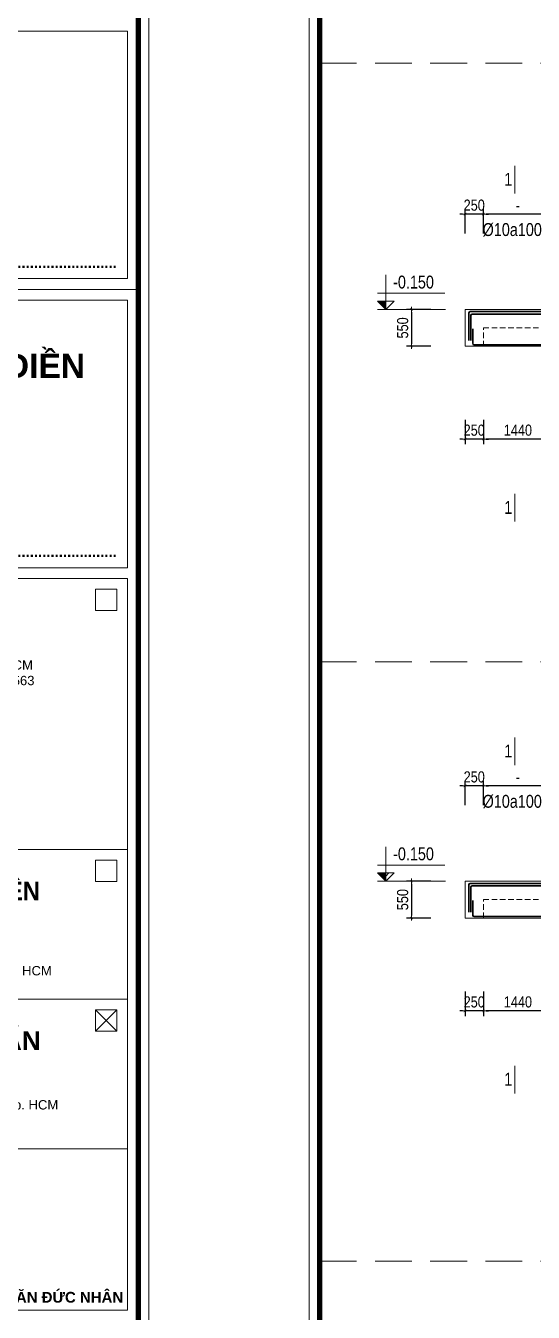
# Model space of a CAD drawing. Header units: millimetres. Extents: x 397144 to 10081729, y 99180 to 1327802.
# Drawn here: x 4964767 to 4971664, y 696256 to 713723 of the extents above; entities that cross this region are included whole.
import ezdxf
from ezdxf.enums import TextEntityAlignment as Align

# ---------------------------------------------------------------- set-up
doc = ezdxf.new("R2010")
doc.units = ezdxf.units.MM
doc.header["$PDSIZE"] = -10
doc.linetypes.add('HIDDEN', pattern=[0.375, 0.25, -0.125])
doc.layers.get('0').update_dxf_attribs({"linetype": 'CONTINUOUS'})
doc.layers.get('Defpoints').update_dxf_attribs({"color": 12, "linetype": 'CONTINUOUS'})
for name, color, linetype, lineweight in [('kata_dim', 8, 'CONTINUOUS', 13), ('kata_net khuat', 9, 'HIDDEN', 5), ('kata_net manh', 8, 'CONTINUOUS', 5), ('kata_net thay', 4, 'CONTINUOUS', 20), ('kata_text', 7, 'CONTINUOUS', 20), ('kata_thep chu', 1, 'CONTINUOUS', 35)]:
    doc.layers.add(name, color=color, linetype=linetype, lineweight=lineweight)
doc.styles.add('CHG_XX_Khung ten$0$A1 BORDER$0$ARIAL', font='arial.ttf')
doc.styles.add('CHG_XX_Khung ten$0$A1 BORDER$0$Arial - Bold', font='arialbd.ttf', dxfattribs={"height": 2.5})
doc.styles.add('CHG_XX_Khung ten$0$A1 BORDER$0$Title Block DD$0$Arial - Bold', font='arialbd.ttf', dxfattribs={"height": 2.5})
doc.styles.add('CHG_XX_Khung ten$0$Arial - Bold', font='arialbd.ttf')
doc.styles.add('kata_text', font='arial.ttf', dxfattribs={"width": 0.8})
doc.styles.add('Star-HelCon', font='VHELVCN_0.TTF')
doc.dimstyles.new('kata_dim_70', dxfattribs={"dimscale": 70, "dimtxt": 2.15, "dimasz": 0.5, "dimexe": 1, "dimexo": 2, "dimtad": 1, "dimdec": 0, "dimrnd": 5, "dimzin": 0, "dimdsep": 46, "dimtxsty": 'Star-HelCon', "dimblk": 'kata_block_ArchTick', "dimcen": 0.09, "dimdle": 1.2, "dimclrd": 8, "dimclre": 8, "dimclrt": 3, "dimadec": 0, "dimazin": 0, "dimtfac": 1, "dimtdec": 0, "dimtix": 1, "dimtmove": 2, "dimatfit": 3, "dimfxl": 3.75, "dimfxlon": 1, "dimtolj": 1, "dimtzin": 0, "dimarcsym": 0})

# ---------------------------------------------------------------- blocks, each defined once
blk = doc.blocks.new('CHG_XX_Khung ten')
for p, q in [((687, 422.6941550426483), (824, 422.6941550426483)), ((816, 283.930568750825), (820, 287.930568750825)), ((820, 283.930568750825), (816, 287.930568750825))]:
    blk.add_line(p, q)
for points in [[(15, 578.9999998350979), (826, 578.9999998350979), (826, 14.99999983509792), (15, 14.99999983509792)], [(816, 362.6183606186474), (820, 362.6183606186474), (820, 366.6183606186474), (816, 366.6183606186474)], [(816, 311.9305687508249), (820, 311.9305687508249), (820, 315.9305687508249), (816, 315.9305687508249)], [(816, 283.930568750825), (820, 283.930568750825), (820, 287.930568750825), (816, 287.930568750825)]]:
    blk.add_lwpolyline(points, close=True)
at = {"color": 4, "linetype": 'Continuous', "const_width": 1}
blk.add_lwpolyline([(17.00000000000006, 576.9999998350979), (824.0000000000001, 576.9999998350979), (824, 16.99999983509827), (16.99999999999994, 16.99999983509838)], close=True, dxfattribs=at)
at = {"linetype": 'Continuous'}
for points in [[(689, 470.9999998350979), (822, 470.9999998350979), (822, 424.6941550426483), (689, 424.6941550426483)], [(689, 368.6183606186474), (822, 368.6183606186474), (822, 317.9305687508249), (689, 317.9305687508249)], [(689, 317.9305687508249), (822, 317.9305687508249), (822, 289.9305687508249), (689, 289.9305687508249)], [(689, 289.930568750825), (822, 289.930568750825), (822, 261.930568750825), (689, 261.930568750825)]]:
    blk.add_lwpolyline(points, close=True, dxfattribs=at)
at = {"color": 9, "linetype": 'Continuous'}
blk.add_lwpolyline([(689, 261.930568750825), (822, 261.930568750825), (822, 231.7271664810015), (689.0000000000001, 231.7271664810015)], close=True, dxfattribs=at)
for s, height, style, p in [('.....................................................', 2, 'CHG_XX_Khung ten$0$A1 BORDER$0$Title Block DD$0$Arial - Bold', (820, 427.6941550426483)), ('.....................................................', 2, 'CHG_XX_Khung ten$0$A1 BORDER$0$Title Block DD$0$Arial - Bold', (820, 373.6183606186472)), ('LÊ VĂN ĐỨC NHÂN', 2.007284999999998, 'CHG_XX_Khung ten$0$Arial - Bold', (821.1949468919051, 234.1695931727055))]:
    blk.add_text(s, height=height, dxfattribs=dict(style=style)).set_placement(p, align=Align.MIDDLE_RIGHT)
at = {"ltscale": 10}
for s, insert, char_height, width, attachment_point, style in [('Địa chỉ: 37 Trần Ngọc Diện, P.Thảo Điền, Quận 2, Tp. HCM\\PTel: (84.8) 35 191 561 – 35 191 562, Fax: (84.8) 35 191 563\\PEmail: hcmc@htt-group.com', (739.4930426681599, 345.2047953532474), 1.75, 83.00099415756084, 7, 'CHG_XX_Khung ten$0$A1 BORDER$0$ARIAL'), ('{\\W0.9;CÔNG TY TNHH TVTK CƠ ĐIỆN \\PĐỒNG TÂM}', (739.4930426681594, 311.9305687508249), 3.5, 76.24800006330926, 1, 'CHG_XX_Khung ten$0$A1 BORDER$0$Arial - Bold'), ('\\pt8.75;Địa chỉ: 168 Xô Viết Nghệ Tĩnh, P.21, Q. Bình Thạnh, Tp. HCM \\P\\ptz;Tel: (084.28) 3898 0958', (739.4930426681599, 290.9305687508249), 1.75, 83.00099415756084, 7, 'CHG_XX_Khung ten$0$A1 BORDER$0$ARIAL'), ('CÔNG TY CỔ PHẦN TƯ VẤN \\PXÂY DỰNG NGÔI SAO', (739.4930426681603, 283.9305687508249), 3.5, 76.24800006330926, 1, 'CHG_XX_Khung ten$0$A1 BORDER$0$Arial - Bold'), ('Địa chỉ: 34 Hoàng Quốc Việt, Phường 4, Q. Tân Bình,  Tp. HCM\\PTel: +08-39163980 - Fax : +08-39163980 \\PEmail:  ctyngoisao@gmail.com', (739.4930426681599, 262.9305687508249), 1.75, 83.00099415756084, 7, 'CHG_XX_Khung ten$0$A1 BORDER$0$ARIAL')]:
    blk.add_mtext(s, dxfattribs=dict(at, insert=insert, char_height=char_height, width=width, attachment_point=attachment_point, style=style))
at = {"ltscale": 10, "insert": (755.9115484413217, 410.6351460488844), "char_height": 4.5, "width": 121.2928551286255, "attachment_point": 2, "style": 'CHG_XX_Khung ten$0$A1 BORDER$0$Title Block DD$0$Arial - Bold', "bg_fill": 2}
blk.add_mtext('CÔNG TY CỔ PHẦN THIÊN PHÚC ĐIỀN', dxfattribs=at)
at = {"linetype": 'Continuous'}
blk.add_lwpolyline([(689, 420.6941550426483), (822, 420.6941550426483), (822, 370.6183606186472), (689, 370.6183606186472)], close=True, dxfattribs=at)
blk = doc.blocks.new('kata_block_ArchTick')
at = {"color": 8}
blk.add_line((1, 0), (-1, 0), dxfattribs=at)
at = {"color": 8, "const_width": 0.15}
blk.add_lwpolyline([(-0.5, -0.5), (0.5, 0.5)], dxfattribs=at)
blk = doc.blocks.new('*D569')
at = {"layer": 'Defpoints', "color": 0, "transparency": 16777216}
for p in [(4970990.058463236, 709870.6813463105), (4970010.058463277, 709370.6813463105), (4970990.058463236, 709370.6813463105)]:
    blk.add_point(p, dxfattribs=at)
at = {"layer": 'kata_dim', "color": 8, "lineweight": -2, "transparency": 16777216}
for p, q in [((4970272.558463277, 709870.6813463105), (4969940.058463277, 709870.6813463105)), ((4970010.058463277, 709835.6813463105), (4970010.058463277, 709405.6813463105)), ((4970272.558463277, 709370.6813463105), (4969940.058463277, 709370.6813463105))]:
    blk.add_line(p, q, dxfattribs=at)
at = {"layer": 'kata_dim', "color": 8, "lineweight": -2, "transparency": 16777216, "xscale": 35, "yscale": 35, "zscale": 35}
for p, rotation in [((4970010.058463277, 709870.6813463105), 90), ((4970010.058463277, 709370.6813463105), 270)]:
    blk.add_blockref('kata_block_ArchTick', p, dxfattribs=dict(at, rotation=rotation))
at = {"layer": 'kata_dim', "color": 3, "transparency": 16777216, "insert": (4969889.453129943, 709620.681346309), "char_height": 150.5, "attachment_point": 5, "rotation": 90, "style": 'Star-HelCon'}
blk.add_mtext('\\A1;550', dxfattribs=at)
blk = doc.blocks.new('kata_block_CT')
blk.add_hatch(color=256).paths.add_polyline_path([(0, 1.596954857557648), (-1.612010908633238, 1.596954857557648), (0, 0)])
at = {"ltscale": 50}
h = blk.add_hatch(dxfattribs=at)
h.set_pattern_fill('ANSI31', color=8, scale=1.406250541793835, style=0)
h.set_pattern_definition([(45.00000000000001, (0, 5.456968210637569e-12), (-3.157122508925224, 3.157122508925225), [])])
h.paths.add_polyline_path([(0, 1.596954857557648), (0, 0), (1.612010908924276, 1.596954857557648)])
at = {"color": 8, "ltscale": 50}
for p, q in [((-1.592704896858777, 3.140833880479477), (11.46947077315417, 3.140833880479477)), ((11.56125648126181, 5.456968210637569e-12), (-1.63869572513795, 5.456968210637569e-12))]:
    blk.add_line(p, q, dxfattribs=at)
for points in [[(0, 6.69495074864426), (0, 0)], [(0, 0), (-1.612010908633238, 1.596954857557648), (0, 1.596954857557648)], [(0, 0), (1.612010908924276, 1.596954857557648), (0, 1.596954857557648)]]:
    blk.add_lwpolyline(points, dxfattribs=at)
at = {"color": 3, "style": 'kata_text', "width": 0.8}
blk.add_attdef('CT', (1.409564409346785, 4.068271311703938), '', height=2.5, dxfattribs=at)
blk = doc.blocks.new('*D576')
at = {"layer": 'Defpoints', "color": 0, "ltscale": 0.8, "transparency": 16777216}
for p in [(4970986.20543409, 711165.6813463103), (4971923.143675355, 709870.6813463103), (4970986.20543409, 709620.6813463103)]:
    blk.add_point(p, dxfattribs=at)
at = {"layer": 'kata_net thay', "color": 8, "lineweight": -2, "ltscale": 0.8, "transparency": 16777216}
for p, q in [((4970986.20543409, 710903.1813463103), (4970986.20543409, 711235.6813463103)), ((4971888.143675355, 711165.6813463103), (4971021.20543409, 711165.6813463103)), ((4971923.143675355, 710903.1813463103), (4971923.143675355, 711235.6813463103))]:
    blk.add_line(p, q, dxfattribs=at)
at = {"layer": 'kata_net thay', "color": 8, "lineweight": -2, "ltscale": 0.8, "transparency": 16777216, "xscale": 35, "yscale": 35, "zscale": 35, "rotation": 180}
blk.add_blockref('kata_block_ArchTick', (4970986.20543409, 711165.6813463103), dxfattribs=at)
at = {"layer": 'kata_net thay', "color": 8, "lineweight": -2, "ltscale": 0.8, "transparency": 16777216, "xscale": 35, "yscale": 35, "zscale": 35}
blk.add_blockref('kata_block_ArchTick', (4971923.143675355, 711165.6813463103), dxfattribs=at)
at = {"layer": 'kata_net thay', "color": 3, "ltscale": 0.8, "transparency": 16777216, "insert": (4971454.674554722, 711284.6813463103), "char_height": 150.5, "attachment_point": 5, "style": 'Star-HelCon'}
blk.add_mtext('\\A1;-', dxfattribs=at)
blk = doc.blocks.new('*D581')
at = {"layer": 'Defpoints', "color": 0, "ltscale": 0.8, "transparency": 16777216}
for p in [(4970736.20543409, 711165.6813463103), (4970736.20543409, 709870.6813463103), (4970986.20543409, 709620.6813463103)]:
    blk.add_point(p, dxfattribs=at)
at = {"layer": 'kata_net thay', "color": 8, "lineweight": -2, "ltscale": 0.8, "transparency": 16777216}
for p, q in [((4970701.20543409, 711165.6813463103), (4970666.20543409, 711165.6813463103)), ((4970736.20543409, 710903.1813463103), (4970736.20543409, 711235.6813463103)), ((4970986.20543409, 711165.6813463103), (4970736.20543409, 711165.6813463103)), ((4970986.20543409, 710903.1813463103), (4970986.20543409, 711235.6813463103)), ((4971021.20543409, 711165.6813463103), (4971056.20543409, 711165.6813463103))]:
    blk.add_line(p, q, dxfattribs=at)
at = {"layer": 'kata_net thay', "color": 8, "lineweight": -2, "ltscale": 0.8, "transparency": 16777216, "xscale": 35, "yscale": 35, "zscale": 35}
blk.add_blockref('kata_block_ArchTick', (4970736.20543409, 711165.6813463103), dxfattribs=at)
at = {"layer": 'kata_net thay', "color": 8, "lineweight": -2, "ltscale": 0.8, "transparency": 16777216, "xscale": 35, "yscale": 35, "zscale": 35, "rotation": 180}
blk.add_blockref('kata_block_ArchTick', (4970986.20543409, 711165.6813463103), dxfattribs=at)
at = {"layer": 'kata_net thay', "color": 3, "ltscale": 0.8, "transparency": 16777216, "insert": (4970861.20543409, 711286.2866796437), "char_height": 150.5, "attachment_point": 5, "style": 'Star-HelCon'}
blk.add_mtext('\\A1;250', dxfattribs=at)
blk = doc.blocks.new('*D582')
at = {"layer": 'Defpoints', "color": 0, "ltscale": 0.8, "transparency": 16777216}
for p in [(4970986.20543409, 709370.6813463103), (4971923.143675355, 709370.6813463103), (4970986.20543409, 708110.6813463103)]:
    blk.add_point(p, dxfattribs=at)
at = {"layer": 'kata_net thay', "color": 8, "lineweight": -2, "ltscale": 0.8, "transparency": 16777216}
for p, q in [((4970986.20543409, 708373.1813463103), (4970986.20543409, 708040.6813463103)), ((4971923.143675355, 708373.1813463103), (4971923.143675355, 708040.6813463103)), ((4971888.143675355, 708110.6813463103), (4971021.20543409, 708110.6813463103))]:
    blk.add_line(p, q, dxfattribs=at)
at = {"layer": 'kata_net thay', "color": 8, "lineweight": -2, "ltscale": 0.8, "transparency": 16777216, "xscale": 35, "yscale": 35, "zscale": 35, "rotation": 180}
blk.add_blockref('kata_block_ArchTick', (4970986.20543409, 708110.6813463103), dxfattribs=at)
at = {"layer": 'kata_net thay', "color": 8, "lineweight": -2, "ltscale": 0.8, "transparency": 16777216, "xscale": 35, "yscale": 35, "zscale": 35}
blk.add_blockref('kata_block_ArchTick', (4971923.143675355, 708110.6813463103), dxfattribs=at)
at = {"layer": 'kata_net thay', "color": 3, "ltscale": 0.8, "transparency": 16777216, "insert": (4971454.674554722, 708231.2866796437), "char_height": 150.5, "attachment_point": 5, "style": 'Star-HelCon'}
blk.add_mtext('\\A1;1440', dxfattribs=at)
blk = doc.blocks.new('*D583')
at = {"layer": 'Defpoints', "color": 0, "ltscale": 0.8, "transparency": 16777216}
for p in [(4970736.20543409, 709370.6813463103), (4970986.20543409, 709370.6813463103), (4970736.20543409, 708110.6813463103)]:
    blk.add_point(p, dxfattribs=at)
at = {"layer": 'kata_net thay', "color": 8, "lineweight": -2, "ltscale": 0.8, "transparency": 16777216}
for p, q in [((4970736.20543409, 708373.1813463103), (4970736.20543409, 708040.6813463103)), ((4970986.20543409, 708373.1813463103), (4970986.20543409, 708040.6813463103)), ((4970701.20543409, 708110.6813463103), (4970666.20543409, 708110.6813463103)), ((4970986.20543409, 708110.6813463103), (4970736.20543409, 708110.6813463103)), ((4971021.20543409, 708110.6813463103), (4971056.20543409, 708110.6813463103))]:
    blk.add_line(p, q, dxfattribs=at)
at = {"layer": 'kata_net thay', "color": 8, "lineweight": -2, "ltscale": 0.8, "transparency": 16777216, "xscale": 35, "yscale": 35, "zscale": 35}
blk.add_blockref('kata_block_ArchTick', (4970736.20543409, 708110.6813463103), dxfattribs=at)
at = {"layer": 'kata_net thay', "color": 8, "lineweight": -2, "ltscale": 0.8, "transparency": 16777216, "xscale": 35, "yscale": 35, "zscale": 35, "rotation": 180}
blk.add_blockref('kata_block_ArchTick', (4970986.20543409, 708110.6813463103), dxfattribs=at)
at = {"layer": 'kata_net thay', "color": 3, "ltscale": 0.8, "transparency": 16777216, "insert": (4970861.20543409, 708231.2866796437), "char_height": 150.5, "attachment_point": 5, "style": 'Star-HelCon'}
blk.add_mtext('\\A1;250', dxfattribs=at)
blk = doc.blocks.new('kata_block_SECBAL')
at = {"color": 0, "linetype": 'ByBlock', "lineweight": -2}
blk.add_line((9.278846846427768e-07, 4.357142857143117), (0, -1), dxfattribs=at)
at = {"color": 0, "linetype": 'ByBlock', "lineweight": -2, "style": 'kata_text', "width": 0.8}
blk.add_attdef('DETAIL', text='', height=2.5, dxfattribs=at).set_placement((-0.4999587343882013, 1.749873724336794), align=Align.MIDDLE_RIGHT)
blk = doc.blocks.new('*U15')
at = {"color": 0, "linetype": 'ByBlock', "lineweight": -2}
blk.add_line((9.278846826760661e-07, -1), (1.966710793847991e-15, 4.357142857143117), dxfattribs=at)
at = {"color": 0, "linetype": 'ByBlock', "lineweight": -2, "style": 'kata_text', "width": 0.8}
blk.add_attdef('DETAIL', text='', height=2.5, dxfattribs=at).set_placement((-0.4999587343882013, 1.749873724336794), align=Align.MIDDLE_RIGHT)
blk = doc.blocks.new('*U14')
blk.add_circle((2.5, 0), 2.5)
at = {"layer": 'kata_text', "color": 3, "style": 'kata_text', "width": 0.8}
blk.add_attdef('DKKC2', text='', height=2.5, dxfattribs=at).set_placement((-0.85, -1.249999999999998), align=Align.RIGHT)
at = {"layer": 'kata_text', "color": 7, "style": 'kata_text', "width": 0.8}
blk.add_attdef('SH3', text='', height=2.5, dxfattribs=at).set_placement((2.5, 0), align=Align.MIDDLE)
blk = doc.blocks.new('*D600')
at = {"layer": 'Defpoints', "color": 0, "transparency": 16777216}
for p in [(4970990.058463236, 702108.0163348082), (4970010.058463281, 701608.0163348082), (4970990.058463236, 701608.0163348082)]:
    blk.add_point(p, dxfattribs=at)
at = {"layer": 'kata_dim', "color": 8, "lineweight": -2, "transparency": 16777216}
for p, q in [((4970272.558463281, 702108.0163348082), (4969940.058463281, 702108.0163348082)), ((4970010.058463281, 702073.0163348082), (4970010.058463281, 701643.0163348082)), ((4970272.558463281, 701608.0163348082), (4969940.058463281, 701608.0163348082))]:
    blk.add_line(p, q, dxfattribs=at)
at = {"layer": 'kata_dim', "color": 8, "lineweight": -2, "transparency": 16777216, "xscale": 35, "yscale": 35, "zscale": 35}
for p, rotation in [((4970010.058463281, 702108.0163348082), 90), ((4970010.058463281, 701608.0163348082), 270)]:
    blk.add_blockref('kata_block_ArchTick', p, dxfattribs=dict(at, rotation=rotation))
at = {"layer": 'kata_dim', "color": 3, "transparency": 16777216, "insert": (4969889.453129947, 701858.0163348067), "char_height": 150.5, "attachment_point": 5, "rotation": 90, "style": 'Star-HelCon'}
blk.add_mtext('\\A1;550', dxfattribs=at)
blk = doc.blocks.new('*D607')
at = {"layer": 'Defpoints', "color": 0, "ltscale": 0.8, "transparency": 16777216}
for p in [(4970986.20543409, 703403.016334808), (4971923.143675355, 702108.016334808), (4970986.20543409, 701858.016334808)]:
    blk.add_point(p, dxfattribs=at)
at = {"layer": 'kata_net thay', "color": 8, "lineweight": -2, "ltscale": 0.8, "transparency": 16777216}
for p, q in [((4970986.20543409, 703140.516334808), (4970986.20543409, 703473.016334808)), ((4971923.143675355, 703140.516334808), (4971923.143675355, 703473.016334808)), ((4971888.143675355, 703403.016334808), (4971021.20543409, 703403.016334808))]:
    blk.add_line(p, q, dxfattribs=at)
at = {"layer": 'kata_net thay', "color": 8, "lineweight": -2, "ltscale": 0.8, "transparency": 16777216, "xscale": 35, "yscale": 35, "zscale": 35, "rotation": 180}
blk.add_blockref('kata_block_ArchTick', (4970986.20543409, 703403.016334808), dxfattribs=at)
at = {"layer": 'kata_net thay', "color": 8, "lineweight": -2, "ltscale": 0.8, "transparency": 16777216, "xscale": 35, "yscale": 35, "zscale": 35}
blk.add_blockref('kata_block_ArchTick', (4971923.143675355, 703403.016334808), dxfattribs=at)
at = {"layer": 'kata_net thay', "color": 3, "ltscale": 0.8, "transparency": 16777216, "insert": (4971454.674554722, 703522.016334808), "char_height": 150.5, "attachment_point": 5, "style": 'Star-HelCon'}
blk.add_mtext('\\A1;-', dxfattribs=at)
blk = doc.blocks.new('*D616')
at = {"layer": 'Defpoints', "color": 0, "ltscale": 0.8, "transparency": 16777216}
for p in [(4970736.20543409, 703403.016334808), (4970736.20543409, 702108.016334808), (4970986.20543409, 701858.016334808)]:
    blk.add_point(p, dxfattribs=at)
at = {"layer": 'kata_net thay', "color": 8, "lineweight": -2, "ltscale": 0.8, "transparency": 16777216}
for p, q in [((4970736.20543409, 703140.516334808), (4970736.20543409, 703473.016334808)), ((4970986.20543409, 703140.516334808), (4970986.20543409, 703473.016334808)), ((4970701.20543409, 703403.016334808), (4970666.20543409, 703403.016334808)), ((4970986.20543409, 703403.016334808), (4970736.20543409, 703403.016334808)), ((4971021.20543409, 703403.016334808), (4971056.20543409, 703403.016334808))]:
    blk.add_line(p, q, dxfattribs=at)
at = {"layer": 'kata_net thay', "color": 8, "lineweight": -2, "ltscale": 0.8, "transparency": 16777216, "xscale": 35, "yscale": 35, "zscale": 35}
blk.add_blockref('kata_block_ArchTick', (4970736.20543409, 703403.016334808), dxfattribs=at)
at = {"layer": 'kata_net thay', "color": 8, "lineweight": -2, "ltscale": 0.8, "transparency": 16777216, "xscale": 35, "yscale": 35, "zscale": 35, "rotation": 180}
blk.add_blockref('kata_block_ArchTick', (4970986.20543409, 703403.016334808), dxfattribs=at)
at = {"layer": 'kata_net thay', "color": 3, "ltscale": 0.8, "transparency": 16777216, "insert": (4970861.20543409, 703523.6216681413), "char_height": 150.5, "attachment_point": 5, "style": 'Star-HelCon'}
blk.add_mtext('\\A1;250', dxfattribs=at)
blk = doc.blocks.new('*D617')
at = {"layer": 'Defpoints', "color": 0, "ltscale": 0.8, "transparency": 16777216}
for p in [(4970986.20543409, 701608.016334808), (4971923.143675355, 701608.016334808), (4970986.20543409, 700348.016334808)]:
    blk.add_point(p, dxfattribs=at)
at = {"layer": 'kata_net thay', "color": 8, "lineweight": -2, "ltscale": 0.8, "transparency": 16777216}
for p, q in [((4970986.20543409, 700610.516334808), (4970986.20543409, 700278.016334808)), ((4971923.143675355, 700610.516334808), (4971923.143675355, 700278.016334808)), ((4971888.143675355, 700348.016334808), (4971021.20543409, 700348.016334808))]:
    blk.add_line(p, q, dxfattribs=at)
at = {"layer": 'kata_net thay', "color": 8, "lineweight": -2, "ltscale": 0.8, "transparency": 16777216, "xscale": 35, "yscale": 35, "zscale": 35, "rotation": 180}
blk.add_blockref('kata_block_ArchTick', (4970986.20543409, 700348.016334808), dxfattribs=at)
at = {"layer": 'kata_net thay', "color": 8, "lineweight": -2, "ltscale": 0.8, "transparency": 16777216, "xscale": 35, "yscale": 35, "zscale": 35}
blk.add_blockref('kata_block_ArchTick', (4971923.143675355, 700348.016334808), dxfattribs=at)
at = {"layer": 'kata_net thay', "color": 3, "ltscale": 0.8, "transparency": 16777216, "insert": (4971454.674554722, 700468.6216681413), "char_height": 150.5, "attachment_point": 5, "style": 'Star-HelCon'}
blk.add_mtext('\\A1;1440', dxfattribs=at)
blk = doc.blocks.new('*D618')
at = {"layer": 'Defpoints', "color": 0, "ltscale": 0.8, "transparency": 16777216}
for p in [(4970736.20543409, 701608.016334808), (4970986.20543409, 701608.016334808), (4970736.20543409, 700348.016334808)]:
    blk.add_point(p, dxfattribs=at)
at = {"layer": 'kata_net thay', "color": 8, "lineweight": -2, "ltscale": 0.8, "transparency": 16777216}
for p, q in [((4970736.20543409, 700610.516334808), (4970736.20543409, 700278.016334808)), ((4970986.20543409, 700610.516334808), (4970986.20543409, 700278.016334808)), ((4970701.20543409, 700348.016334808), (4970666.20543409, 700348.016334808)), ((4970986.20543409, 700348.016334808), (4970736.20543409, 700348.016334808)), ((4971021.20543409, 700348.016334808), (4971056.20543409, 700348.016334808))]:
    blk.add_line(p, q, dxfattribs=at)
at = {"layer": 'kata_net thay', "color": 8, "lineweight": -2, "ltscale": 0.8, "transparency": 16777216, "xscale": 35, "yscale": 35, "zscale": 35}
blk.add_blockref('kata_block_ArchTick', (4970736.20543409, 700348.016334808), dxfattribs=at)
at = {"layer": 'kata_net thay', "color": 8, "lineweight": -2, "ltscale": 0.8, "transparency": 16777216, "xscale": 35, "yscale": 35, "zscale": 35, "rotation": 180}
blk.add_blockref('kata_block_ArchTick', (4970986.20543409, 700348.016334808), dxfattribs=at)
at = {"layer": 'kata_net thay', "color": 3, "ltscale": 0.8, "transparency": 16777216, "insert": (4970861.20543409, 700468.6216681413), "char_height": 150.5, "attachment_point": 5, "style": 'Star-HelCon'}
blk.add_mtext('\\A1;250', dxfattribs=at)

msp = doc.modelspace()

# ---------------------------------------------------------------- block references
at = {"layer": 'kata_net thay', "xscale": 72.589395827735, "yscale": 72.589395827735, "zscale": 72.589395827735}
msp.add_blockref('CHG_XX_Khung ten', (4906481.368317187, 679461.1649979055), dxfattribs=at)

# ---------------------------------------------------------------- next in the draw order: block references
msp.add_blockref('CHG_XX_Khung ten', (4967529.050191372, 679461.1649979055), dxfattribs=at)

# ---------------------------------------------------------------- next in the draw order: linework, layer by layer
at = {"layer": 'kata_net khuat', "ltscale": 2000}
for p, q in [((4968763.069920443, 713215.234045832), (5017397.965125025, 713215.2340458321)), ((4968763.069920443, 705085.2217131257), (5017397.965125025, 705085.2217131258)), ((4968763.069920443, 696949.9618925697), (5017397.965125025, 696949.9618925698))]:
    msp.add_line(p, q, dxfattribs=at)
at = {"layer": 'kata_net khuat', "ltscale": 300}
for points in [[(4970736.20543409, 709620.6813463103), (4970736.20543409, 709370.6813463103), (4970986.20543409, 709370.6813463103), (4970986.20543409, 709620.6813463103), (4982023.143670104, 709620.6813463103), (4982023.143670104, 709370.6813463103)], [(4970736.20543409, 701858.016334808), (4970736.20543409, 701608.016334808), (4970986.20543409, 701608.016334808), (4970986.20543409, 701858.016334808), (4982473.143670104, 701858.016334808), (4982473.143670104, 701608.016334808)]]:
    msp.add_lwpolyline(points, dxfattribs=at)
at = {"layer": 'kata_net thay'}
for points in [[(4971923.143675355, 709370.6813463103), (4970736.20543409, 709370.6813463103), (4970736.20543409, 709870.6813463103), (4971923.143675355, 709870.6813463103)], [(4971923.143675355, 701608.016334808), (4970736.20543409, 701608.016334808), (4970736.20543409, 702108.016334808), (4971923.143675355, 702108.016334808)]]:
    msp.add_lwpolyline(points, dxfattribs=at)
at = {"layer": 'kata_thep chu'}
for p, q in [((4970786.20543409, 709451.4627772439), (4970786.20543409, 709821.6813463103)), ((4970806.20543409, 709841.6813463103), (4982939.163726531, 709841.6813463103)), ((4970814.255488583, 709448.7980321759), (4970814.43380516, 709789.4084302328)), ((4970834.433805173, 709809.408430243), (4973827.6553201, 709809.4084302435)), ((4970786.20543409, 701688.7977657416), (4970786.20543409, 702059.016334808)), ((4970806.20543409, 702079.016334808), (4987147.284674052, 702079.016334808)), ((4970814.255488583, 701686.1330206735), (4970814.43380516, 702026.7434187304)), ((4970834.433805173, 702046.7434187407), (4973827.6553201, 702046.7434187412))]:
    msp.add_line(p, q, dxfattribs=at)
for points in [[(4970840.71285136, 709607.4414088845), (4970840.71285136, 709411.6332018543, 0.4142135623730951), (4970860.71285136, 709391.6332018543), (4982939.163726531, 709391.6332018543)], [(4970840.71285136, 701844.7763973821), (4970840.71285136, 701648.968190352, 0.4142135623730951), (4970860.71285136, 701628.968190352), (4987147.284674052, 701628.968190352)]]:
    msp.add_lwpolyline(points, format="xyb", dxfattribs=at)
for centre in [(4970806.205434103, 709821.6813462973), (4970834.433805173, 709789.4084302305), (4970806.205434103, 702059.0163347949), (4970834.433805173, 702026.7434187281)]:
    msp.add_arc(centre, 20.00000001257285, 90, 179.9999999733196, dxfattribs=at)

# ---------------------------------------------------------------- next in the draw order: block references
at = {"layer": 'kata_dim', "color": 2, "xscale": 70, "yscale": 70, "zscale": 70}
for name, p in [('kata_block_SECBAL', (4971412.946512051, 711515.6813463103)), ('*U15', (4971412.946512051, 707060.6813463103)), ('kata_block_SECBAL', (4971412.946512051, 703753.016334808)), ('*U15', (4971412.946512051, 699298.016334808))]:
    msp.add_blockref(name, p, dxfattribs=at).add_auto_attribs({'DETAIL': '1'})
at = {"layer": 'kata_net manh', "xscale": 70, "yscale": 70, "zscale": 70}
for p in [(4971839.276618966, 710955.6813463103), (4971839.276618966, 703193.016334808)]:
    msp.add_blockref('*U14', p, dxfattribs=at).add_auto_attribs({'SH3': '8', 'DKKC2': '%%C10a100'})
at = {"layer": 'kata_text', "xscale": 70, "yscale": 70, "zscale": 70}
for p in [(4969660.058463234, 709870.6813463103), (4969660.058463234, 702108.016334808)]:
    msp.add_blockref('kata_block_CT', p, dxfattribs=at).add_auto_attribs({'CT': '-0.150'})

# ---------------------------------------------------------------- next in the draw order: dimensions: what is measured, and where the dimension line sits
at = {"layer": 'kata_dim'}
for base, p1, p2, picture, middle in [((4970010.058463277, 709370.6813463105), (4970990.058463234, 709870.6813463103), (4970990.058463234, 709370.6813463103), '*D569', (4969889.453129943, 709620.681346309)), ((4970010.058463281, 701608.0163348082), (4970990.058463234, 702108.016334808), (4970990.058463234, 701608.016334808), '*D600', (4969889.453129947, 701858.0163348067))]:
    dim = msp.add_linear_dim(base=base, p1=p1, p2=p2, angle=270, text='550', dimstyle='kata_dim_70', dxfattribs=at)
    dim.commit()
    dim.dimension.update_dxf_attribs({"geometry": picture, "text_midpoint": middle})
at = {"layer": 'kata_net thay', "ltscale": 0.8}
for base, p1, p2, picture, middle in [((4970736.20543409, 711165.6813463103), (4970986.20543409, 709620.6813463103), (4970736.20543409, 709870.6813463103), '*D581', (4970861.20543409, 711286.2866796437)), ((4970736.20543409, 708110.6813463103), (4970986.20543409, 709370.6813463103), (4970736.20543409, 709370.6813463103), '*D583', (4970861.20543409, 708231.2866796437)), ((4970736.20543409, 703403.016334808), (4970986.20543409, 701858.016334808), (4970736.20543409, 702108.016334808), '*D616', (4970861.20543409, 703523.6216681413)), ((4970736.20543409, 700348.016334808), (4970986.20543409, 701608.016334808), (4970736.20543409, 701608.016334808), '*D618', (4970861.20543409, 700468.6216681413))]:
    dim = msp.add_linear_dim(base=base, p1=p1, p2=p2, dimstyle='kata_dim_70', dxfattribs=at)
    dim.commit()
    dim.dimension.update_dxf_attribs({"geometry": picture, "text_midpoint": middle})
for base, p1, p2, text, picture, middle in [((4970986.20543409, 711165.6813463103), (4971923.143675355, 709870.6813463103), (4970986.20543409, 709620.6813463103), '-', '*D576', (4971454.674554722, 711284.6813463103)), ((4970986.20543409, 708110.6813463103), (4971923.143675355, 709370.6813463103), (4970986.20543409, 709370.6813463103), '1440', '*D582', (4971454.674554722, 708231.2866796437)), ((4970986.20543409, 703403.016334808), (4971923.143675355, 702108.016334808), (4970986.20543409, 701858.016334808), '-', '*D607', (4971454.674554722, 703522.016334808)), ((4970986.20543409, 700348.016334808), (4971923.143675355, 701608.016334808), (4970986.20543409, 701608.016334808), '1440', '*D617', (4971454.674554722, 700468.6216681413))]:
    dim = msp.add_linear_dim(base=base, p1=p1, p2=p2, text=text, dimstyle='kata_dim_70', dxfattribs=at)
    dim.commit()
    dim.dimension.update_dxf_attribs({"geometry": picture, "text_midpoint": middle})

doc.saveas('drawing.dxf')
